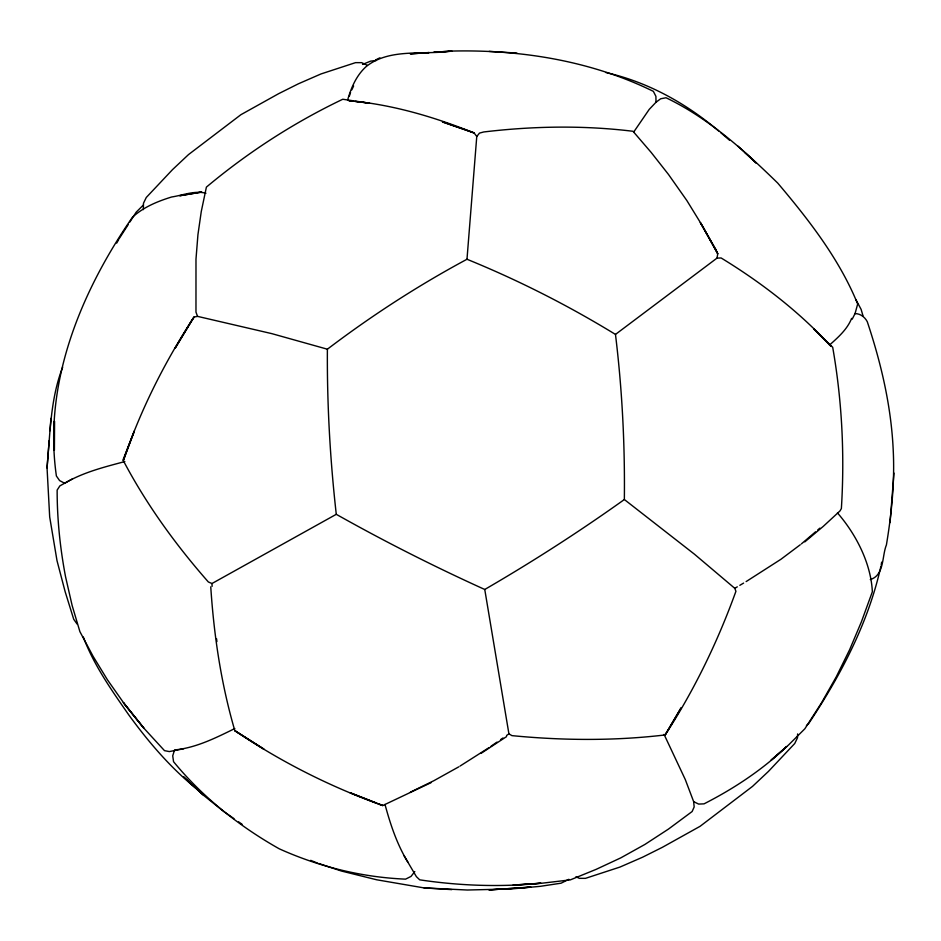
<?xml version="1.0" encoding="UTF-8"?>
<svg xmlns="http://www.w3.org/2000/svg" width="941" height="941" viewBox="0 0 941 941"><rect width="100%" height="100%" fill="white"/><g stroke="black" fill="none" stroke-linecap="round" stroke-linejoin="round"><path stroke-width="1.41" d="M624.353 499.53C624.989 444.375 622.154 389.186 615.473 334.42C568.093 305.425 518.42 280.218 466.983 259.257C418.169 285.499 371.519 315.682 327.386 349.205L271.831 333.643L197.575 316.376L194.081 317.011L191.94 319.987L175.226 348.064L194.081 317.011C164.746 361.791 140.562 409.923 123.33 460.643C146.443 504.47 175.661 544.78 208.337 581.961L211.96 583.526L336.278 514.315C384.646 541.51 434.213 566.564 484.756 589.478C532.653 561.671 579.28 531.7 624.353 499.53L694.399 554.155L734.792 588.325L735.921 591.301C717.748 641.621 694.352 690.047 665.169 734.933C614.285 740.979 562.859 740.579 511.916 735.627L508.916 733.851L484.756 589.478M143.326 209.643L143.491 203.221L146.267 197.492L172.509 169.627L188.471 154.618L240.92 114.684L278.642 93.677L298.332 83.831L320.987 73.951L355.533 62.647L361.626 62.659L367.331 65.305M797.615 733.933L797.509 737.779L794.733 743.508L768.491 771.373L752.529 786.382L700.08 826.316L662.358 847.323L642.668 857.169L620.013 867.049L585.467 878.353L579.374 878.341L575.951 876.753M466.983 259.257L476.769 136.492L479.475 133.116L483.756 131.963C533.288 126.059 583.432 125.224 632.999 131.281L651.207 152.477L668.463 174.426L686.871 200.574L702.68 226.299L717.748 253.741L717.018 258.105L615.473 334.42M50.014 430.755C51.779 409.3 54.813 387.269 62.682 367.225M870.284 579.55C884.564 575.292 881.846 556.06 886.398 544.98C891.586 513.833 894.809 482.086 893.232 450.504C891.292 406.524 881.176 363.344 867.273 321.704C864.861 317.011 860.133 313.4 854.71 313.6M77.138 624.106L73.727 619.296L65.129 591.63L57.013 560.695L49.685 516.938L47.05 467.948L49.167 440.647M893.95 473.052L890.068 522.62M47.05 467.948L50.932 418.38M881.211 564.918L881.658 562.142M347.605 100.134C351.052 87.889 356.404 75.433 366.025 66.717C389.374 47.72 423.779 55.272 451.856 51.073C520.679 49.403 591.371 60.894 653.36 91.348L655.912 96.358L656.006 102.24L649.219 109.391L633.622 132.163M880.894 566.282C868.308 623.107 840.513 675.591 808.542 723.77L806.425 725.546M349.346 96.182L350.546 92.441M123.33 460.643L134.34 431.06L123.036 459.855M851.629 318.376C847.276 329.35 838.113 337.36 829.515 345.053M351.781 89.877L353.616 86.019M852.193 319.199L855.087 313.494L857.674 304.014C839.454 259.21 808.884 219.923 777.76 183.119C744.213 150.419 708.526 118.143 666.04 97.758L660.676 98.77L656.006 102.24M116.696 243.107L118.801 239.379M665.463 734.439L681.096 707.844L665.169 734.933M119.507 238.144L128.223 224.57M129.811 222.1L136.151 212.219L143.279 205.126M414.805 871.578L410.994 876.436L405.583 879.141C362.062 877.33 318.917 866.72 279.218 848.794C239.296 826.292 202.574 797.192 173.544 761.681L172.721 755.823L174.556 749.965C196.046 747.848 215.712 737.909 234.838 728.534M801.379 543.91L815.518 531.853M817.694 529.995L819.87 528.136M804.802 541.875L823.234 526.407L840.007 510.916L841.372 508.563C844.747 454.668 842.019 400.466 832.691 347.264L813.906 329.103L831.162 346.441C799.156 311.624 761.422 282.582 721.135 257.975L717.018 258.105M800.25 544.768L780.959 559.26L746.131 581.585M488.673 747.86L460.031 766.068M491.049 746.213L497.013 742.096M500.577 739.626L502.965 737.979M506.54 735.509L508.916 733.851M481.004 753.4L506.599 736.58M734.792 588.325L737.309 586.831M739.826 585.326L743.613 583.079M124.847 461.56C104.275 467.065 83.149 472.3 64.67 483.251L59.589 480.58L56.389 475.993C43.051 383.21 80.679 292.31 132.458 217.23C143.502 207.091 157.512 201.362 171.65 196.987C182.836 195.293 194.716 190.305 205.95 193.223M458.832 766.809L433.836 780.724L410.358 792.193M72.481 478.887L59.871 485.885L57.142 490.085C57.107 519.173 60.13 548.25 65.564 576.821L72.128 605.463L79.891 631.623L93.065 656.277L107.427 679.778L125.388 705.35L143.808 728.122L164.499 750.647L169.333 751.577L183.66 748.754M375.577 59.977L379.858 57.824M568.87 879.294L561.142 883.176L540.134 886.351L511.386 888.927L467.383 890.021L424.073 887.916L376.647 879.776L341.383 871.025L318.67 863.473M431.249 782.547L382.74 805.543L350.134 792.757L375.953 802.873M362.532 64.435L370.672 61.118L376.435 60.436M429.131 52.567L410.3 53.872L428.931 52.614M433.483 52.261L451.856 51.073L434.66 52.225M516.927 53.084L489.167 51.379M424.073 887.916L451.833 889.621M355.827 101.51L369.566 103.122C405.524 108.533 440.4 119.425 474.099 132.928L476.769 136.492M349.158 100.734L352.063 101.075M354.98 101.416L369.566 103.122M348.923 100.711L353.075 101.193M366.884 102.804L342.771 99.252C293.804 122.648 248.001 152.301 206.397 187.118L201.268 211.549L197.939 234.662L195.987 259.151L195.975 312.13L197.575 316.376M605.898 72.551C647.784 82.008 685.989 103.239 718.571 130.905M378.67 803.943L382.74 805.543C330.526 786.911 280.724 761.775 234.827 730.663C221.159 683.848 213.913 635.434 210.76 586.831M310.706 860.345L317.329 863.038M664.052 734.368L685.295 779.571L693.658 801.65L698.645 804.085L704.044 803.849C733.98 788.558 762.292 769.903 786.641 746.613L771.102 760.175L788.546 744.99L804.849 728.781L821.493 702.856L836.29 676.791L849.617 649.737L861.427 621.778L872.354 591.771C870.954 563.2 856.016 534.217 837.455 512.892M233.991 818.646L223.582 811.389L202.938 794.804L183.73 776.984L202.938 794.804M238.614 821.869L242.084 824.281M720.794 132.693L729.498 140.209M196.01 788.346C170.156 767.385 148.537 741.99 128.988 715.195C111.791 690.529 93.841 665.205 83.326 636.986M745.001 152.665L756.246 163.064L738.062 146.196M407.959 862.297C397.043 844.489 390.421 824.504 384.998 804.461M404.042 855.687L416.381 876.636L419.71 879.835C459.796 885.834 500.577 887.257 540.934 883.211L513.01 885.093L541.475 883.27L570.328 879.882L596.076 869.39L620.778 857.874L644.938 844.418L668.439 829.103L692.129 811.53L694.164 806.966L693.658 801.65M855.84 299.52L861.109 309.377L863.144 316.27M216.583 638.774L216.901 641.644M336.278 514.315C330.103 459.502 326.998 404.359 327.386 349.205M211.96 583.526L212.125 586.337M54.437 421.25L54.355 450.245L54.437 421.25M195.775 193.023L179.731 195.752L201.727 192.046L195.775 193.023M530.7 887.128L489.167 889.927L530.7 887.128M469.583 131.317L442.435 121.918L474.099 132.928L469.583 131.317M263.715 749.012L234.827 730.663L263.715 749.012M143.808 728.122L123.447 702.645L143.808 728.122M715.795 249.424L700.327 222.582L717.748 253.741L715.795 249.424"/></g></svg>
